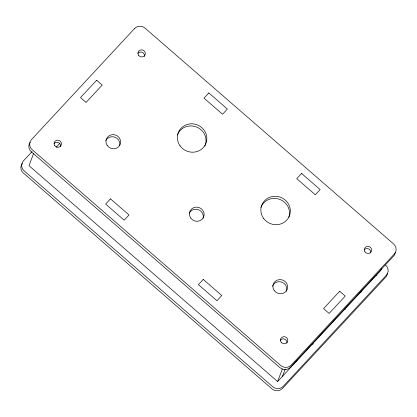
<?xml version="1.0" encoding="UTF-8"?>
<svg xmlns="http://www.w3.org/2000/svg" width="417" height="417" viewBox="0 0 417 417"><rect width="100%" height="100%" fill="white"/><g stroke="black" fill="none" stroke-linecap="round" stroke-linejoin="round"><path stroke-width="0.63" d="M33.506 153.769L29.018 165.705L277.618 381.55L380.804 270.388L381.477 268.6M277.618 381.55L282.33 369.019M282.455 376.342L285.15 369.181M296.565 361.768L296.967 360.71M312.693 344.4L313.089 343.342M344.937 309.664L345.333 308.601M361.059 292.296L361.456 291.233M375.967 275.601L376.415 274.407M32.052 151.611L23.451 160.873A7.417 7.063 20.6 0 0 24.181 170.918L272.781 386.762A7.417 7.063 20.6 0 0 283.185 386.387L386.371 275.225A7.417 7.063 20.6 0 0 385.642 265.181M56.107 147.347L60.032 143.125M30.217 142.26A7.417 7.063 20.6 0 0 31.358 151.814L279.963 367.664A7.417 7.063 20.6 0 0 290.362 367.283L393.549 256.121A7.417 7.063 20.6 0 0 395.29 252.483M137.85 53.355A3.706 3.529 20.6 0 1 144.423 56.477M364.187 249.872A3.706 3.529 20.6 0 1 370.76 252.994M54.012 143.677A3.706 3.529 20.6 0 1 60.653 146.445M280.354 340.194A3.706 3.529 20.6 0 1 286.995 342.962M189.287 213.103A7.417 7.063 20.6 0 1 198.409 209.688A7.417 7.063 20.6 0 1 203.131 218.216M105.798 140.618A7.417 7.063 20.6 0 1 114.925 137.203A7.417 7.063 20.6 0 1 119.648 145.731M272.499 286.229A7.417 7.063 20.6 0 1 281.902 282.179A7.417 7.063 20.6 0 1 286.406 291.379M260.88 207.463A14.835 14.126 20.6 0 1 279.458 199.279A14.835 14.126 20.6 0 1 288.856 217.314M177.397 134.972A14.835 14.126 20.6 0 1 196.657 127.055A14.835 14.126 20.6 0 1 204.867 146.132M22.309 163.396A7.417 7.063 20.6 0 0 23.383 173.039L271.983 388.884A7.417 7.063 20.6 0 0 282.387 388.508L385.574 277.347A7.417 7.063 20.6 0 0 387.33 273.568M134.613 28.486L31.431 139.648A7.417 7.063 20.6 0 0 32.156 149.693L280.761 365.542A7.417 7.063 20.6 0 0 291.165 365.162L394.346 254A7.417 7.063 20.6 0 0 393.617 243.955L145.017 28.111A7.417 7.063 20.6 0 0 134.613 28.486M96.65 80.215L80.523 97.588L86.09 102.42L102.212 85.047L96.65 80.215M110.474 198.873L105.637 204.08L124.193 220.192L129.03 214.979L110.474 198.873M208.823 92.918L203.986 98.131L222.537 114.237L227.374 109.03L208.823 92.918M203.235 279.411L198.398 284.623L216.955 300.73L221.792 295.517L203.235 279.411M301.585 173.462L296.748 178.669L315.299 194.781L320.136 189.568L301.585 173.462M339.683 291.233L323.561 308.601L329.128 313.433L345.25 296.065L339.683 291.233M138.616 55.346A3.706 3.529 20.6 0 0 144.975 55.013A3.706 3.529 20.6 0 0 141.316 49.858A3.706 3.529 20.6 0 0 138.616 55.346M364.953 251.868A3.706 3.529 20.6 0 0 371.318 251.529A3.706 3.529 20.6 0 0 367.653 246.374A3.706 3.529 20.6 0 0 364.953 251.868M54.778 145.669A3.706 3.529 20.6 0 0 61.143 145.33A3.706 3.529 20.6 0 0 57.478 140.18A3.706 3.529 20.6 0 0 54.778 145.669M281.121 342.185A3.706 3.529 20.6 0 0 287.48 341.851A3.706 3.529 20.6 0 0 283.821 336.696A3.706 3.529 20.6 0 0 281.121 342.185M190.725 218.075A7.417 7.063 20.6 0 0 203.449 217.408A7.417 7.063 20.6 0 0 196.126 207.098A7.417 7.063 20.6 0 0 190.725 218.075M107.237 145.59A7.417 7.063 20.6 0 0 119.96 144.918A7.417 7.063 20.6 0 0 112.637 134.613A7.417 7.063 20.6 0 0 107.237 145.59M274.209 290.566A7.417 7.063 20.6 0 0 286.932 289.893A7.417 7.063 20.6 0 0 279.609 279.583A7.417 7.063 20.6 0 0 274.209 290.566M263.508 218.258A14.835 14.126 20.6 0 0 288.955 216.913A14.835 14.126 20.6 0 0 274.308 196.298A14.835 14.126 20.6 0 0 263.508 218.258M180.019 145.768A14.835 14.126 20.6 0 0 205.466 144.428A14.835 14.126 20.6 0 0 190.824 123.813A14.835 14.126 20.6 0 0 180.019 145.768"/></g></svg>
